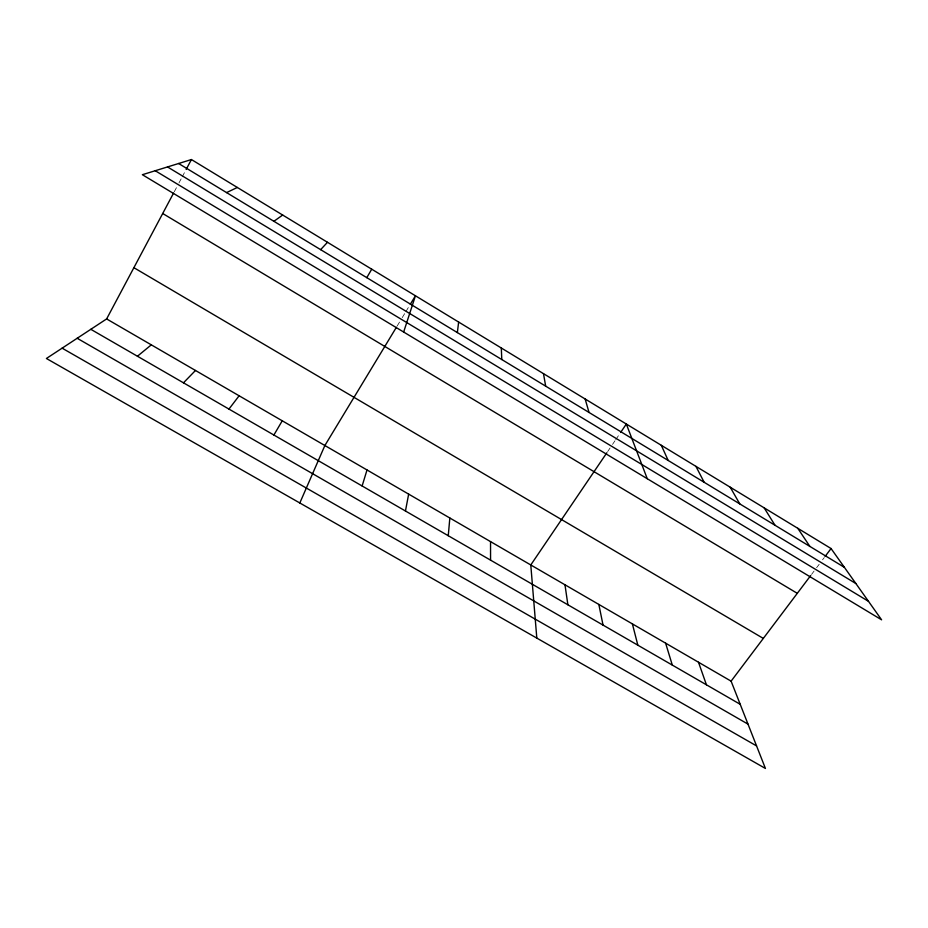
<?xml version="1.0" encoding="UTF-8"?>
<svg xmlns="http://www.w3.org/2000/svg" width="928" height="928" viewBox="0 0 928 928"><rect width="100%" height="100%" fill="white"/><g stroke="black" fill="none" stroke-linecap="round" stroke-linejoin="round"><path stroke-width="0.7" stroke-dasharray="4.64 3.48" d="M174.255 191.806L176.97 186.702M178.942 182.99L181.575 178.06M182.224 176.819L185.507 170.648M397.126 326.064L400.026 321.274M402.23 317.631L405.165 312.771M405.896 311.564L408.842 306.704M607.678 451.553L610.079 448.004M612.515 444.408L614.962 440.812M615.774 439.617L619.834 433.62M811.559 574.42L814.076 571.08M816.617 567.692L819.169 564.317M822.568 559.804L824.261 557.554"/><path stroke-width="1.39" d="M448.259 535.711L449.836 517.998M457.353 332.584L458.641 322.051M405.455 510.992L408.656 494.125M362.129 485.982L367.012 469.962M403.657 332.027L415.442 295.788L410.304 304.28M299.825 502.976L324.87 445.521L396.407 327.271M106.627 318.93L731.102 681.152L765.426 768.454L46.4 358.486L106.627 318.93L173.571 193.082M186.168 169.418L191.423 159.546L831.059 548.541L881.6 619.823L142.378 174.708L191.423 159.546M366.792 277.646L371.734 269.201M273.888 435.023L282.251 420.79M606.877 452.736L530.781 564.955L536.813 638.104M620.646 432.425L626.33 424.038L647.257 478.72M731.102 681.152L810.712 575.534M825.108 556.429L831.059 548.541M228.961 409.086L239.111 395.78M320.636 249.655L327.48 242.289M183.477 382.823L195.472 370.469M137.437 356.236L151.31 344.845M273.899 221.305L282.68 215.041M226.56 192.595L237.336 187.468M62.106 348.162L756.552 745.903M77.175 338.268L748.003 724.13M90.816 329.312L740.196 704.294M133.887 267.682L763.315 638.418M162.713 213.51L797.291 593.34M155.231 170.729L868.492 601.332M178.605 163.502L844.399 567.356M167.516 166.936L855.871 583.538M797.778 528.299L809.877 546.418M764.162 507.86L775.008 525.26M730.22 487.212L739.767 503.892M695.93 466.366L704.166 482.293M661.304 445.312L668.195 460.474M698.506 662.244L706.417 684.783M665.608 643.15L672.301 665.074M585.15 398.994L589.025 412.45M632.386 623.883L637.838 645.18M598.838 604.43L603.038 625.089M543.483 373.648L545.676 386.164M564.978 584.791L567.878 604.789M501.306 348L501.781 359.542M490.541 541.616L490.564 560.141"/></g></svg>
